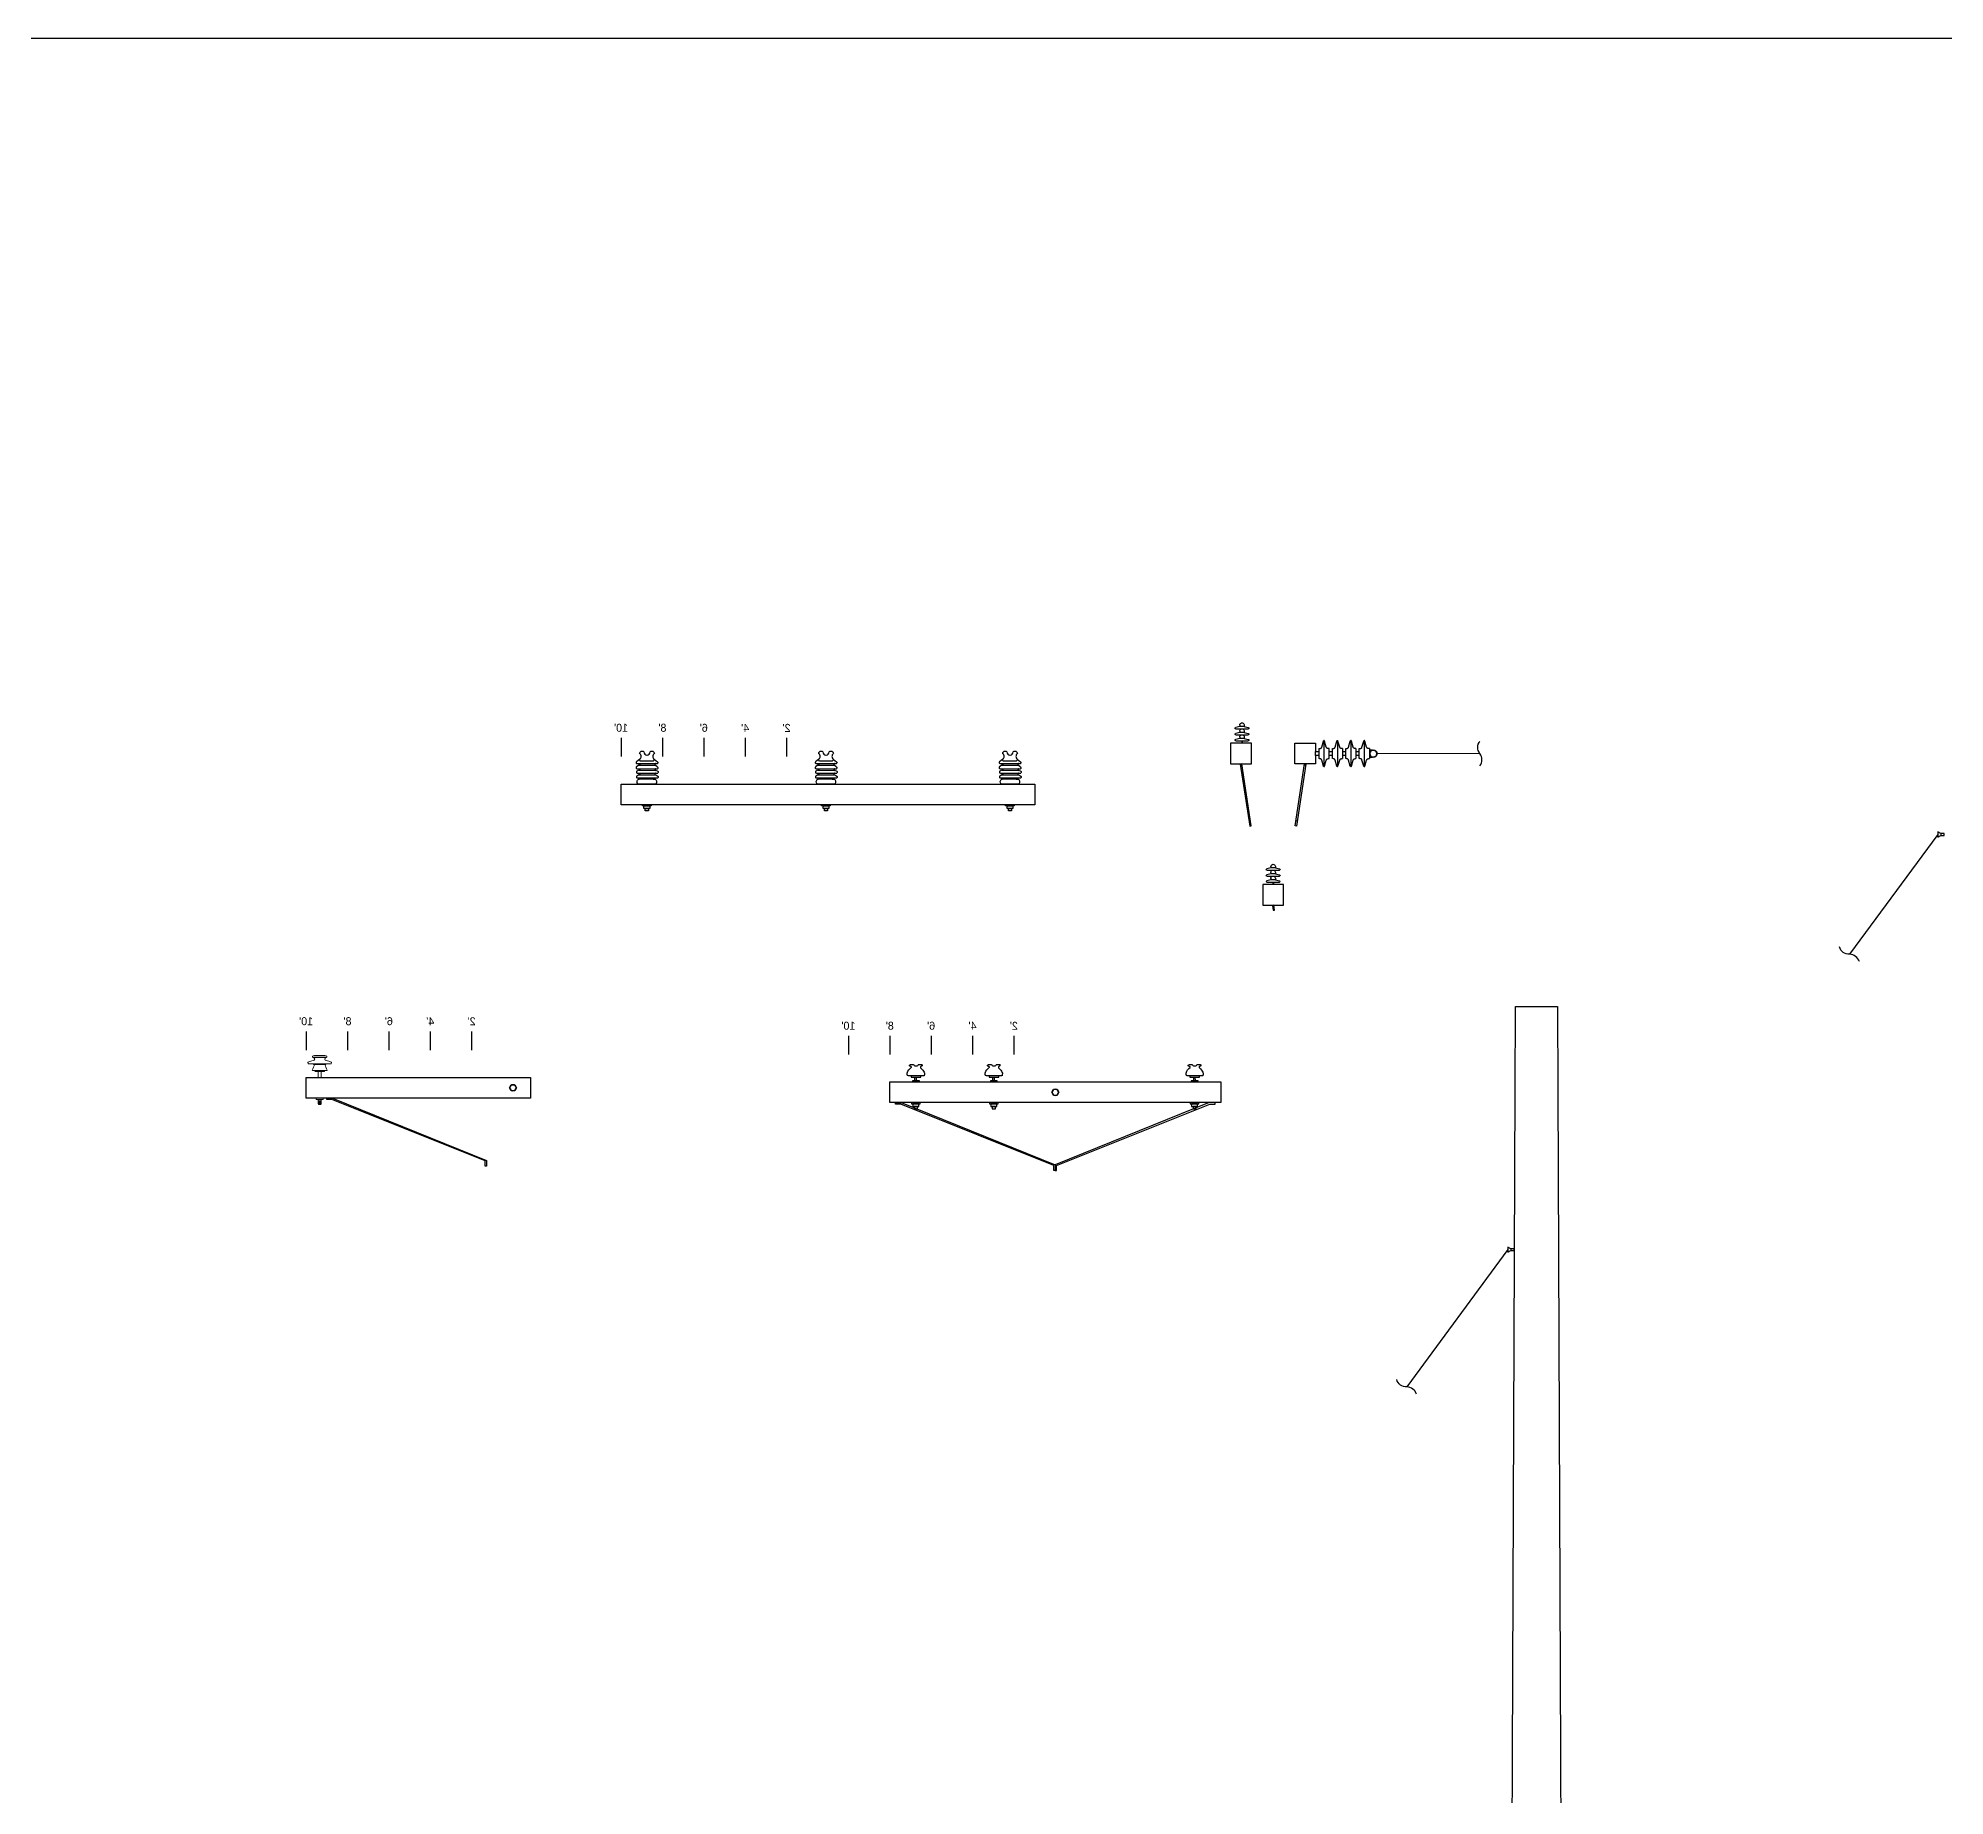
# Model space of a CAD drawing. Header units: inches. Extents: x -12627 to 89034, y -36671 to 6536.
# Drawn here: x 21 to 574, y -3901 to -3391 of the extents above; entities that cross this region are included whole.
import ezdxf

# ---------------------------------------------------------------- set-up
doc = ezdxf.new("R2010")
doc.units = ezdxf.units.IN
doc.header["$MEASUREMENT"] = 0
doc.set_wipeout_variables(frame=1)
doc.layers.add('07 (E) Equipment', color=1, linetype='Continuous')
doc.layers.add('WIPEOUT', color=252, linetype='Continuous')
doc.layers.add('Wood Poles', color=1, linetype='Continuous', lineweight=18)
doc.styles.add('332', font='', dxfattribs={"height": 0.0625})
doc.styles.get('332').set_extended_font_data('Utsaah')

# ---------------------------------------------------------------- blocks, each defined once
blk = doc.blocks.new('*U80')
at = {"color": 251, "ltscale": 2}
blk.add_lwpolyline([(0, -3.36, 0.317094), (0, 0, -0.356625), (0, 3.41)], format="xyb", dxfattribs=at)
blk = doc.blocks.new('*U92')
at = {"xscale": 1.06073433410115, "yscale": 1.06073433410115, "zscale": 1.06073433410115, "rotation": 53.62149214000947}
blk.add_blockref('*U80', (-37.49, -39.83), dxfattribs=at)
blk.add_wipeout([(-7.29, 0.25), (-8.15, 0.75), (-8.15, -0.75), (-7.29, -0.25), (-6.29, -0.25), (-6.29, 0.25)])
for points in [[(-8.15, 0), (-37.49, -39.83)], [(-7.29, 0.25), (-8.15, 0.75), (-8.15, -0.75), (-7.29, -0.25)]]:
    blk.add_lwpolyline(points)
blk.add_lwpolyline([(-7.29, -0.25), (-6.29, -0.25), (-6.29, 0.25), (-7.29, 0.25)], close=True)
blk = doc.blocks.new('*U93')
at = {"xscale": 1.06073433410115, "yscale": 1.06073433410115, "zscale": 1.06073433410115, "rotation": 53.62149214000947}
blk.add_blockref('*U80', (-33.75, -34.75), dxfattribs=at)
blk.add_wipeout([(-7.29, 0.25), (-8.15, 0.75), (-8.15, -0.75), (-7.29, -0.25), (-6.29, -0.25), (-6.29, 0.25)])
for points in [[(-8.15, 0), (-33.75, -34.75)], [(-7.29, 0.25), (-8.15, 0.75), (-8.15, -0.75), (-7.29, -0.25)]]:
    blk.add_lwpolyline(points)
blk.add_lwpolyline([(-7.29, -0.25), (-6.29, -0.25), (-6.29, 0.25), (-7.29, 0.25)], close=True)
blk = doc.blocks.new('*U89')
blk.add_wipeout([(-3, 3), (3, 3), (3, -3), (-3, -3)])
at = {"ltscale": 2}
blk.add_lwpolyline([(-3, 3), (3, 3), (3, -3), (-3, -3)], close=True, dxfattribs=at)
blk.add_wipeout([(-2.92, -20.97), (-0.2, -2.97), (0.2, -3.03), (-2.52, -21.03)], dxfattribs=at)
at = {"color": 2, "ltscale": 2}
for p, q in [((0.14, -3.43), (-0.26, -3.37)), ((-2.3, -19.55), (-2.7, -19.49))]:
    blk.add_line(p, q, dxfattribs=at)
at = {"ltscale": 2}
blk.add_lwpolyline([(-2.92, -20.97), (-0.2, -2.97), (0.2, -3.03), (-2.52, -21.03)], close=True, dxfattribs=at)
blk = doc.blocks.new('*U90')
blk.add_wipeout([(-3, 3), (3, 3), (3, -3), (-3, -3)])
at = {"ltscale": 2}
blk.add_lwpolyline([(-3, 3), (3, 3), (3, -3), (-3, -3)], close=True, dxfattribs=at)
blk.add_wipeout([(-0.41, -4.39), (-0.2, -2.97), (0.2, -3.03), (-0.01, -4.45)], dxfattribs=at)
at = {"color": 2, "ltscale": 2}
for p, q in [((0.14, -3.43), (-0.26, -3.37)), ((0.21, -2.96), (-0.19, -2.9))]:
    blk.add_line(p, q, dxfattribs=at)
at = {"ltscale": 2}
blk.add_lwpolyline([(-0.41, -4.39), (-0.2, -2.97), (0.2, -3.03), (-0.01, -4.45)], close=True, dxfattribs=at)
blk = doc.blocks.new('INSULATOR')
at = {"color": 1}
blk.add_wipeout([(0, 0.58), (0.97, 0.58), (0.97, 1.45), (1.05, 1.45), (1.24, 1.47), (1.39, 1.51), (1.5, 1.55), (1.59, 1.61), (1.67, 1.69), (1.73, 1.78), (1.77, 1.88), (1.84, 2.14), (1.93, 2.45), (1.99, 2.66), (2.04, 2.83), (2.2, 3.39), (2.27, 3.64), (2.32, 3.72), (2.39, 3.76), (2.43, 3.76), (2.51, 3.75), (2.56, 3.71), (2.6, 3.62), (2.66, 3.42), (3.1, 1.88), (3.14, 1.78), (3.23, 1.65), (3.32, 1.58), (3.53, 1.49), (3.74, 1.45), (3.9, 1.45), (3.9, -1.45), (3.74, -1.45), (3.67, -1.46), (3.53, -1.49), (3.36, -1.55), (3.27, -1.61), (3.17, -1.73), (3.14, -1.78), (3.1, -1.88), (2.59, -3.64), (2.56, -3.71), (2.51, -3.75), (2.49, -3.76), (2.42, -3.76), (2.36, -3.75), (2.31, -3.71), (2.27, -3.64), (2.24, -3.53), (1.77, -1.88), (1.67, -1.69), (1.59, -1.61), (1.55, -1.58), (1.45, -1.53), (1.33, -1.49), (1.2, -1.46), (1.05, -1.45), (0.97, -1.45), (0.97, -0.58), (0, -0.58)], dxfattribs=at).dxf.layer = 'WIPEOUT'
for p, q in [((0, -0.58), (0, 0.58)), ((0, 0.58), (0.97, 0.58)), ((0.97, 1.45), (1.13, 1.45)), ((0.97, -0.58), (0, -0.58)), ((1.13, -1.45), (0.97, -1.45))]:
    blk.add_line(p, q, dxfattribs=at)
blk.add_lwpolyline([(0.97, 1.45), (0.97, -1.45)], dxfattribs=at)
blk.add_wipeout([(3.9, 0.58), (4.87, 0.58), (4.87, 1.45), (4.95, 1.45), (5.14, 1.47), (5.29, 1.51), (5.4, 1.55), (5.49, 1.61), (5.57, 1.69), (5.63, 1.78), (5.67, 1.88), (5.74, 2.14), (5.83, 2.45), (5.89, 2.66), (5.94, 2.83), (6.1, 3.39), (6.17, 3.64), (6.22, 3.72), (6.29, 3.76), (6.33, 3.76), (6.41, 3.75), (6.45, 3.71), (6.5, 3.62), (6.56, 3.42), (7, 1.88), (7.04, 1.78), (7.13, 1.65), (7.21, 1.58), (7.43, 1.49), (7.64, 1.45), (7.8, 1.45), (7.8, -1.45), (7.64, -1.45), (7.57, -1.46), (7.43, -1.49), (7.26, -1.55), (7.17, -1.61), (7.07, -1.73), (7.04, -1.78), (7, -1.88), (6.49, -3.64), (6.45, -3.71), (6.41, -3.75), (6.39, -3.76), (6.32, -3.76), (6.26, -3.75), (6.21, -3.71), (6.17, -3.64), (6.14, -3.53), (5.67, -1.88), (5.57, -1.69), (5.49, -1.61), (5.45, -1.58), (5.35, -1.53), (5.23, -1.49), (5.1, -1.46), (4.95, -1.45), (4.87, -1.45), (4.87, -0.58), (3.9, -0.58)], dxfattribs=at).dxf.layer = 'WIPEOUT'
for p, q in [((1.13, 1.45), (1.27, 1.47)), ((1.27, 1.47), (1.39, 1.51)), ((1.39, 1.51), (1.5, 1.55)), ((1.5, 1.55), (1.59, 1.61)), ((1.59, 1.61), (1.67, 1.69)), ((1.67, 1.69), (1.73, 1.78)), ((1.73, 1.78), (1.77, 1.88)), ((1.77, 1.88), (2.27, 3.62)), ((2.27, 3.62), (2.28, 3.66)), ((2.28, 3.66), (2.29, 3.69)), ((2.29, 3.69), (2.31, 3.71)), ((2.31, 3.71), (2.33, 3.73)), ((2.33, 3.73), (2.35, 3.75)), ((2.35, 3.75), (2.38, 3.76)), ((2.38, 3.76), (2.4, 3.76)), ((2.4, 3.76), (2.43, 3.76)), ((2.43, 3.76), (2.43, -3.76)), ((2.46, 3.76), (2.43, 3.76)), ((2.43, 3.76), (2.43, -3.76)), ((2.49, 3.76), (2.46, 3.76)), ((2.51, 3.75), (2.49, 3.76)), ((2.54, 3.73), (2.51, 3.75)), ((2.56, 3.71), (2.54, 3.73)), ((2.57, 3.69), (2.56, 3.71)), ((2.59, 3.66), (2.57, 3.69)), ((2.6, 3.62), (2.59, 3.66)), ((3.1, 1.88), (2.6, 3.62)), ((3.14, 1.78), (3.1, 1.88)), ((3.2, 1.69), (3.14, 1.78)), ((3.27, 1.61), (3.2, 1.69)), ((3.36, 1.55), (3.27, 1.61)), ((3.47, 1.51), (3.36, 1.55)), ((3.6, 1.47), (3.47, 1.51)), ((3.74, 1.45), (3.6, 1.47)), ((3.9, 1.45), (3.74, 1.45)), ((3.9, -1.45), (3.9, 1.45)), ((3.9, -0.58), (3.9, 0.58)), ((3.9, 0.58), (4.87, 0.58)), ((4.87, -1.45), (4.87, 1.45)), ((4.87, 1.45), (5.03, 1.45)), ((4.87, -0.58), (4.87, 0.58)), ((1.27, -1.47), (1.13, -1.45)), ((1.39, -1.5), (1.27, -1.47)), ((1.5, -1.55), (1.39, -1.5)), ((1.59, -1.61), (1.5, -1.55)), ((1.67, -1.69), (1.59, -1.61)), ((1.73, -1.78), (1.67, -1.69)), ((1.77, -1.88), (1.73, -1.78)), ((2.27, -3.62), (1.77, -1.88)), ((2.28, -3.66), (2.27, -3.62)), ((2.29, -3.69), (2.28, -3.66)), ((2.31, -3.71), (2.29, -3.69)), ((2.33, -3.73), (2.31, -3.71)), ((2.35, -3.75), (2.33, -3.73)), ((2.38, -3.76), (2.35, -3.75)), ((2.4, -3.76), (2.38, -3.76)), ((2.43, -3.76), (2.4, -3.76)), ((2.43, -3.76), (2.46, -3.76)), ((2.46, -3.76), (2.49, -3.76)), ((2.49, -3.76), (2.51, -3.75)), ((2.51, -3.75), (2.54, -3.73)), ((2.54, -3.73), (2.56, -3.71)), ((2.56, -3.71), (2.57, -3.69)), ((2.57, -3.69), (2.59, -3.66)), ((2.59, -3.66), (2.6, -3.62)), ((2.6, -3.62), (3.1, -1.88)), ((3.1, -1.88), (3.14, -1.78)), ((3.14, -1.78), (3.2, -1.69)), ((3.2, -1.69), (3.27, -1.61)), ((3.27, -1.61), (3.36, -1.55)), ((3.36, -1.55), (3.47, -1.5)), ((3.47, -1.5), (3.6, -1.47)), ((3.6, -1.47), (3.74, -1.45)), ((3.74, -1.45), (3.9, -1.45)), ((4.87, -0.58), (3.9, -0.58)), ((5.03, -1.45), (4.87, -1.45))]:
    blk.add_line(p, q, dxfattribs=at)
blk.add_wipeout([(7.8, 0.58), (8.76, 0.58), (8.76, 1.45), (8.84, 1.45), (9.04, 1.47), (9.19, 1.51), (9.3, 1.55), (9.39, 1.61), (9.47, 1.69), (9.52, 1.78), (9.56, 1.88), (9.64, 2.15), (9.73, 2.45), (9.79, 2.66), (9.84, 2.83), (10, 3.39), (10.07, 3.64), (10.12, 3.72), (10.19, 3.76), (10.23, 3.76), (10.31, 3.75), (10.35, 3.71), (10.4, 3.62), (10.45, 3.42), (10.9, 1.88), (10.94, 1.78), (11.03, 1.65), (11.11, 1.58), (11.33, 1.49), (11.54, 1.46), (11.7, 1.46), (11.7, -1.45), (11.54, -1.45), (11.47, -1.46), (11.33, -1.49), (11.16, -1.55), (11.07, -1.61), (10.97, -1.73), (10.94, -1.77), (10.9, -1.88), (10.39, -3.63), (10.35, -3.71), (10.31, -3.74), (10.29, -3.75), (10.22, -3.76), (10.16, -3.75), (10.11, -3.71), (10.07, -3.63), (10.04, -3.52), (9.56, -1.88), (9.47, -1.68), (9.39, -1.61), (9.35, -1.58), (9.25, -1.53), (9.13, -1.49), (9, -1.46), (8.84, -1.45), (8.76, -1.45), (8.76, -0.58), (7.8, -0.58)], dxfattribs=at).dxf.layer = 'WIPEOUT'
for p, q in [((5.03, 1.45), (5.17, 1.47)), ((5.17, 1.47), (5.29, 1.51)), ((5.29, 1.51), (5.4, 1.55)), ((5.4, 1.55), (5.49, 1.61)), ((5.49, 1.61), (5.57, 1.69)), ((5.57, 1.69), (5.63, 1.78)), ((5.63, 1.78), (5.67, 1.88)), ((5.67, 1.88), (6.16, 3.62)), ((6.16, 3.62), (6.18, 3.66)), ((6.18, 3.66), (6.19, 3.69)), ((6.19, 3.69), (6.21, 3.71)), ((6.21, 3.71), (6.23, 3.73)), ((6.23, 3.73), (6.25, 3.75)), ((6.25, 3.75), (6.28, 3.76)), ((6.28, 3.76), (6.3, 3.76)), ((6.3, 3.76), (6.33, 3.76)), ((6.33, 3.76), (6.33, -3.76)), ((6.33, 3.76), (6.33, -3.76)), ((6.36, 3.76), (6.33, 3.76)), ((6.39, 3.76), (6.36, 3.76)), ((6.41, 3.75), (6.39, 3.76)), ((6.43, 3.73), (6.41, 3.75)), ((6.45, 3.71), (6.43, 3.73)), ((6.47, 3.69), (6.45, 3.71)), ((6.49, 3.66), (6.47, 3.69)), ((6.5, 3.62), (6.49, 3.66)), ((7, 1.88), (6.5, 3.62)), ((7.04, 1.78), (7, 1.88)), ((7.1, 1.69), (7.04, 1.78)), ((7.17, 1.61), (7.1, 1.69)), ((7.26, 1.55), (7.17, 1.61)), ((7.37, 1.51), (7.26, 1.55)), ((7.5, 1.47), (7.37, 1.51)), ((7.64, 1.45), (7.5, 1.47)), ((7.8, 1.45), (7.64, 1.45)), ((7.8, 0.58), (8.76, 0.58)), ((8.76, -1.45), (8.76, 1.45)), ((8.76, 1.45), (8.92, 1.45)), ((8.76, -0.58), (8.76, 0.58)), ((5.17, -1.47), (5.03, -1.45)), ((5.29, -1.5), (5.17, -1.47)), ((5.4, -1.55), (5.29, -1.5)), ((5.49, -1.61), (5.4, -1.55)), ((5.57, -1.69), (5.49, -1.61)), ((5.63, -1.78), (5.57, -1.69)), ((5.67, -1.88), (5.63, -1.78)), ((6.16, -3.62), (5.67, -1.88)), ((6.18, -3.66), (6.16, -3.62)), ((6.19, -3.69), (6.18, -3.66)), ((6.21, -3.71), (6.19, -3.69)), ((6.23, -3.73), (6.21, -3.71)), ((6.25, -3.75), (6.23, -3.73)), ((6.28, -3.76), (6.25, -3.75)), ((6.3, -3.76), (6.28, -3.76)), ((6.33, -3.76), (6.3, -3.76)), ((6.33, -3.76), (6.36, -3.76)), ((6.36, -3.76), (6.39, -3.76)), ((6.39, -3.76), (6.41, -3.75)), ((6.41, -3.75), (6.43, -3.73)), ((6.43, -3.73), (6.45, -3.71)), ((6.45, -3.71), (6.47, -3.69)), ((6.47, -3.69), (6.49, -3.66)), ((6.49, -3.66), (6.5, -3.62)), ((6.5, -3.62), (7, -1.88)), ((7, -1.88), (7.04, -1.78)), ((7.04, -1.78), (7.1, -1.69)), ((7.1, -1.69), (7.17, -1.61)), ((7.17, -1.61), (7.26, -1.55)), ((7.26, -1.55), (7.37, -1.5)), ((7.37, -1.5), (7.5, -1.47)), ((7.5, -1.47), (7.64, -1.45)), ((7.64, -1.45), (7.8, -1.45)), ((8.76, -0.58), (7.8, -0.58)), ((8.92, -1.45), (8.76, -1.45))]:
    blk.add_line(p, q, dxfattribs=at)
blk.add_lwpolyline([(7.8, 1.45), (7.8, -1.45)], dxfattribs=at)
blk.add_wipeout([(11.7, 0.58), (12.66, 0.58), (12.66, 1.45), (12.74, 1.45), (12.93, 1.47), (13.09, 1.51), (13.2, 1.55), (13.29, 1.61), (13.37, 1.69), (13.42, 1.78), (13.46, 1.88), (13.54, 2.14), (13.63, 2.45), (13.69, 2.66), (13.74, 2.83), (13.9, 3.39), (13.97, 3.64), (14.02, 3.72), (14.09, 3.76), (14.13, 3.76), (14.21, 3.75), (14.25, 3.71), (14.3, 3.62), (14.35, 3.42), (14.8, 1.88), (14.84, 1.78), (14.93, 1.65), (15.01, 1.58), (15.23, 1.49), (15.44, 1.45), (15.6, 1.45), (15.6, -1.45), (15.44, -1.45), (15.36, -1.46), (15.23, -1.49), (15.06, -1.55), (14.97, -1.61), (14.86, -1.73), (14.84, -1.78), (14.8, -1.88), (14.29, -3.64), (14.25, -3.71), (14.21, -3.75), (14.19, -3.76), (14.12, -3.76), (14.06, -3.75), (14.01, -3.71), (13.97, -3.64), (13.94, -3.53), (13.46, -1.88), (13.37, -1.69), (13.29, -1.61), (13.25, -1.58), (13.15, -1.53), (13.03, -1.49), (12.9, -1.46), (12.74, -1.45), (12.66, -1.45), (12.66, -0.58), (11.7, -0.58)], dxfattribs=at).dxf.layer = 'WIPEOUT'
for p, q in [((8.92, 1.45), (9.07, 1.47)), ((9.07, 1.47), (9.19, 1.51)), ((9.19, 1.51), (9.3, 1.55)), ((9.3, 1.55), (9.39, 1.61)), ((9.39, 1.61), (9.47, 1.69)), ((9.47, 1.69), (9.52, 1.78)), ((9.52, 1.78), (9.56, 1.88)), ((9.56, 1.88), (10.06, 3.62)), ((10.06, 3.62), (10.08, 3.66)), ((10.08, 3.66), (10.09, 3.69)), ((10.09, 3.69), (10.11, 3.71)), ((10.11, 3.71), (10.13, 3.73)), ((10.13, 3.73), (10.15, 3.75)), ((10.15, 3.75), (10.17, 3.76)), ((10.17, 3.76), (10.2, 3.76)), ((10.2, 3.76), (10.23, 3.76)), ((10.23, 3.76), (10.23, -3.76)), ((10.23, 3.76), (10.23, -3.76)), ((10.26, 3.76), (10.23, 3.76)), ((10.29, 3.76), (10.26, 3.76)), ((10.31, 3.75), (10.29, 3.76)), ((10.33, 3.73), (10.31, 3.75)), ((10.35, 3.71), (10.33, 3.73)), ((10.37, 3.69), (10.35, 3.71)), ((10.39, 3.66), (10.37, 3.69)), ((10.4, 3.62), (10.39, 3.66)), ((10.9, 1.88), (10.4, 3.62)), ((10.94, 1.78), (10.9, 1.88)), ((10.99, 1.69), (10.94, 1.78)), ((11.07, 1.61), (10.99, 1.69)), ((11.16, 1.55), (11.07, 1.61)), ((11.27, 1.51), (11.16, 1.55)), ((11.39, 1.47), (11.27, 1.51)), ((11.54, 1.45), (11.39, 1.47)), ((11.7, 1.45), (11.54, 1.45)), ((11.7, 0.58), (12.66, 0.58)), ((12.66, -1.45), (12.66, 1.45)), ((12.66, 1.45), (12.82, 1.45)), ((12.66, -0.58), (12.66, 0.58)), ((12.82, 1.45), (12.97, 1.47)), ((12.97, 1.47), (13.09, 1.51)), ((13.09, 1.51), (13.2, 1.55)), ((13.2, 1.55), (13.29, 1.61)), ((13.29, 1.61), (13.37, 1.69)), ((13.37, 1.69), (13.42, 1.78)), ((13.42, 1.78), (13.46, 1.88)), ((13.46, 1.88), (13.96, 3.62)), ((13.96, 3.62), (13.98, 3.66)), ((13.98, 3.66), (13.99, 3.69)), ((13.99, 3.69), (14.01, 3.71)), ((14.01, 3.71), (14.03, 3.73)), ((14.03, 3.73), (14.05, 3.75)), ((14.05, 3.75), (14.07, 3.76)), ((14.07, 3.76), (14.1, 3.76)), ((14.1, 3.76), (14.13, 3.76)), ((14.13, 3.76), (14.13, -3.76)), ((14.13, 3.76), (14.13, -3.76)), ((14.16, 3.76), (14.13, 3.76)), ((14.19, 3.76), (14.16, 3.76)), ((14.21, 3.75), (14.19, 3.76)), ((14.23, 3.73), (14.21, 3.75)), ((14.25, 3.71), (14.23, 3.73)), ((14.27, 3.69), (14.25, 3.71)), ((14.28, 3.66), (14.27, 3.69)), ((14.3, 3.62), (14.28, 3.66)), ((14.8, 1.88), (14.3, 3.62)), ((14.84, 1.78), (14.8, 1.88)), ((14.89, 1.69), (14.84, 1.78)), ((14.97, 1.61), (14.89, 1.69)), ((15.06, 1.55), (14.97, 1.61)), ((15.17, 1.51), (15.06, 1.55)), ((15.29, 1.47), (15.17, 1.51)), ((15.44, 1.45), (15.29, 1.47)), ((15.6, 1.45), (15.44, 1.45)), ((16.53, 1), (15.6, 1.07)), ((9.07, -1.47), (8.92, -1.45)), ((9.19, -1.5), (9.07, -1.47)), ((9.3, -1.55), (9.19, -1.5)), ((9.39, -1.61), (9.3, -1.55)), ((9.47, -1.69), (9.39, -1.61)), ((9.52, -1.78), (9.47, -1.69)), ((9.56, -1.88), (9.52, -1.78)), ((10.06, -3.62), (9.56, -1.88)), ((10.08, -3.66), (10.06, -3.62)), ((10.09, -3.69), (10.08, -3.66)), ((10.11, -3.71), (10.09, -3.69)), ((10.13, -3.73), (10.11, -3.71)), ((10.15, -3.75), (10.13, -3.73)), ((10.17, -3.76), (10.15, -3.75)), ((10.2, -3.76), (10.17, -3.76)), ((10.23, -3.76), (10.2, -3.76)), ((10.23, -3.76), (10.26, -3.76)), ((10.26, -3.76), (10.29, -3.76)), ((10.29, -3.76), (10.31, -3.75)), ((10.31, -3.75), (10.33, -3.73)), ((10.33, -3.73), (10.35, -3.71)), ((10.35, -3.71), (10.37, -3.69)), ((10.37, -3.69), (10.39, -3.66)), ((10.39, -3.66), (10.4, -3.62)), ((10.4, -3.62), (10.9, -1.88)), ((10.9, -1.88), (10.94, -1.78)), ((10.94, -1.78), (10.99, -1.69)), ((10.99, -1.69), (11.07, -1.61)), ((11.07, -1.61), (11.16, -1.55)), ((11.16, -1.55), (11.27, -1.5)), ((11.27, -1.5), (11.39, -1.47)), ((11.39, -1.47), (11.54, -1.45)), ((11.54, -1.45), (11.7, -1.45)), ((12.66, -0.58), (11.7, -0.58)), ((12.82, -1.45), (12.66, -1.45)), ((12.97, -1.47), (12.82, -1.45)), ((13.09, -1.5), (12.97, -1.47)), ((13.2, -1.55), (13.09, -1.5)), ((13.29, -1.61), (13.2, -1.55)), ((13.37, -1.69), (13.29, -1.61)), ((13.42, -1.78), (13.37, -1.69)), ((13.46, -1.88), (13.42, -1.78)), ((13.96, -3.62), (13.46, -1.88)), ((13.98, -3.66), (13.96, -3.62)), ((13.99, -3.69), (13.98, -3.66)), ((14.01, -3.71), (13.99, -3.69)), ((14.03, -3.73), (14.01, -3.71)), ((14.05, -3.75), (14.03, -3.73)), ((14.07, -3.76), (14.05, -3.75)), ((14.1, -3.76), (14.07, -3.76)), ((14.13, -3.76), (14.1, -3.76)), ((14.13, -3.76), (14.16, -3.76)), ((14.16, -3.76), (14.19, -3.76)), ((14.19, -3.76), (14.21, -3.75)), ((14.21, -3.75), (14.23, -3.73)), ((14.23, -3.73), (14.25, -3.71)), ((14.25, -3.71), (14.27, -3.69)), ((14.27, -3.69), (14.28, -3.66)), ((14.28, -3.66), (14.3, -3.62)), ((14.3, -3.62), (14.8, -1.88)), ((14.8, -1.88), (14.84, -1.78)), ((14.84, -1.78), (14.89, -1.69)), ((14.89, -1.69), (14.97, -1.61)), ((14.97, -1.61), (15.06, -1.55)), ((15.06, -1.55), (15.17, -1.5)), ((15.17, -1.5), (15.29, -1.47)), ((15.29, -1.47), (15.44, -1.45)), ((15.44, -1.45), (15.6, -1.45)), ((15.6, -1.07), (16.53, -1))]:
    blk.add_line(p, q, dxfattribs=at)
for points in [[(11.7, 1.45), (11.7, -1.45)], [(15.6, 1.45), (15.6, -1.45)]]:
    blk.add_lwpolyline(points, dxfattribs=at)
at = {"color": 1, "extrusion": (0, 0, -1)}
for major_axis, start_param, end_param in [((-1.02, 0), 1.570796326767456, 7.853981633947042), ((1.02, 0), 4.500443, 8.065927)]:
    blk.add_ellipse((16.75, 0), major_axis=major_axis, ratio=0.997267, start_param=start_param, end_param=end_param, dxfattribs=at)
blk = doc.blocks.new('A$Cce4dd85b')
for p, q in [((-0.65, 4.84), (-1.82, 4.55)), ((1.82, 4.16), (-1.82, 4.16)), ((-0.65, 3.12), (-1.82, 2.83)), ((1.82, 2.44), (-1.82, 2.44)), ((-0.65, 1.4), (-1.82, 1.11)), ((1.82, 0.72), (-1.82, 0.72)), ((-0.65, 5.27), (-0.65, 4.84)), ((-0.65, 4.84), (0.65, 4.84)), ((-0.65, 3.55), (-0.65, 3.12)), ((-0.65, 3.12), (0.65, 3.12)), ((-0.65, 1.83), (-0.65, 1.4)), ((-0.65, 1.4), (0.65, 1.4)), ((-0.08, 0.72), (-0.08, 0.08)), ((0.08, 0.72), (0.08, 0.08)), ((0.65, 5.27), (0.65, 4.84)), ((0.65, 4.84), (1.82, 4.55)), ((0.65, 3.55), (0.65, 3.12)), ((0.65, 3.12), (1.82, 2.83)), ((0.65, 1.83), (0.65, 1.4)), ((0.65, 1.4), (1.82, 1.11))]:
    blk.add_line(p, q)
for centre, radius, start, end in [((0, 5.26), 0.646, 106.396, 181.0522), ((0, 5.26), 0.646, 359.1447, 106.396), ((-1.82, 4.35), 0.191, 90, 270), ((-1.82, 2.63), 0.191, 90, 270), ((-1.82, 0.91), 0.191, 90, 270), ((0, 3.54), 0.646, 106.396, 181.0522), ((0, 1.82), 0.646, 106.396, 181.0522), ((0, 0.08), 0.0754, 180, 0), ((0, 3.54), 0.646, 359.1447, 73.604), ((0, 1.82), 0.646, 359.1447, 73.604), ((1.82, 4.35), 0.191, 270, 90), ((1.82, 2.63), 0.191, 270, 90), ((1.82, 0.91), 0.191, 270, 90)]:
    blk.add_arc(centre, radius, start, end)
blk = doc.blocks.new('*U94')
blk.add_blockref('A$Cce4dd85b', (7.93, 2.8))
blk = doc.blocks.new('*U88')
at = {"color": 251, "ltscale": 2}
blk.add_lwpolyline([(-2.7, -1.99, 0.317094), (0, 0, -0.356625), (2.75, 2.02)], format="xyb", dxfattribs=at)
blk = doc.blocks.new('*U96')
blk.add_wipeout([(-1103.96, -1852.4), (-1087.19, -1852.4), (-1089.47, -1333.4), (-1101.68, -1333.4)])
at = {"ltscale": 2}
blk.add_lwpolyline([(-1087.62, -1792.4), (-1089.47, -1333.4), (-1101.68, -1333.4), (-1103.53, -1792.4)], close=True, dxfattribs=at)
blk = doc.blocks.new('*U98')
at = {"layer": 'Defpoints', "color": 8, "ltscale": 2}
for p, q in [((12, 16.37), (12, 10.96)), ((24, 16.37), (24, 10.96)), ((36, 16.37), (36, 10.96)), ((48, 16.37), (48, 10.96)), ((60, 16.37), (60, 10.96))]:
    blk.add_line(p, q, dxfattribs=at)
at = {"layer": 'Defpoints', "color": 8, "ltscale": 2, "char_height": 2.321, "attachment_point": 8, "style": '332'}
for s, insert in [("2'", (12, 18.12)), ("4'", (24, 18.12)), ("6'", (36, 18.12)), ("8'", (48, 18.12)), ("10'", (60, 18.12))]:
    blk.add_mtext_dynamic_manual_height_columns(s, width=4.6487, gutter_width=0.312, heights=[0], dxfattribs=dict(at, insert=insert))
at = {"ltscale": 2}
blk.add_wipeout([(-44.83, -3.4), (-46.33, -3.4), (-46.33, -3), (-44.66, -3), (0, -21.04), (0, -22.71), (-0.4, -22.71), (-0.4, -21.21)], dxfattribs=at)
blk.add_lwpolyline([(-44.66, -3), (0, -21.04), (0, -22.71), (-0.4, -22.71), (-0.4, -21.21), (-44.83, -3.4), (-46.33, -3.4), (-46.33, -3)], close=True, dxfattribs=at)
blk.add_wipeout([(-48, 3), (-48, -3), (48, -3), (48, 3)], dxfattribs=at)
for points in [[(-48, 3), (-48, -3), (48, -3), (48, 3)], [(-0.52, 0.89), (-1.03, 0), (-0.52, -0.89), (0.52, -0.89), (1.03, 0), (0.52, 0.89)]]:
    blk.add_lwpolyline(points, close=True, dxfattribs=at)
blk.add_circle((0, 0), 0.892, dxfattribs=at)
blk.add_wipeout([(44.83, -3.4), (46.33, -3.4), (46.33, -3), (44.66, -3), (0, -21.04), (0, -22.71), (0.4, -22.71), (0.4, -21.21)], dxfattribs=at)
blk.add_lwpolyline([(44.66, -3), (0, -21.04), (0, -22.71), (0.4, -22.71), (0.4, -21.21), (44.83, -3.4), (46.33, -3.4), (46.33, -3)], close=True, dxfattribs=at)
blk = doc.blocks.new('*U103')
for p, q in [((7.71, 3.13), (7.75, 4.33)), ((8.19, 3.13), (8.19, 4.3))]:
    blk.add_line(p, q)
at = {"elevation": 0}
blk.add_lwpolyline([(5.57, 4.6), (10.06, 4.55), (10.33, 4.71), (10.43, 4.97), (10.42, 5.34), (10.22, 5.95), (9.96, 6.36), (9.6, 6.74), (9.27, 6.99), (9.18, 7.06), (9.18, 7.13), (9.23, 7.17), (9.35, 7.28), (9.43, 7.33), (9.71, 7.35), (9.77, 7.49), (9.76, 7.7), (9.46, 7.88), (9.13, 7.88), (8.68, 7.87), (8.54, 7.73), (8.42, 7.59), (8.24, 7.52), (7.99, 7.51), (7.78, 7.51), (7.57, 7.52), (7.39, 7.62), (7.25, 7.74), (7.16, 7.83), (7.03, 7.9), (6.84, 7.9), (6.66, 7.9), (6.33, 7.86), (6.13, 7.79), (6.11, 7.65), (6.15, 7.49), (6.27, 7.43), (6.39, 7.4), (6.52, 7.33), (6.61, 7.2), (6.62, 6.98), (6.55, 6.88), (6.47, 6.79), (6.27, 6.59), (5.9, 6.2), (5.74, 5.96), (5.57, 5.63), (5.45, 5.4), (5.41, 5.2), (5.47, 4.92), (5.52, 4.7), (5.56, 4.6)], dxfattribs=at)
blk.add_lwpolyline([(6.48, 4.54), (9.32, 4.54), (9.32, 4.23), (6.48, 4.23)], close=True, dxfattribs=at)
for points in [[(6.92, 3.13), (8.93, 3.13), (8.93, 2.8), (6.92, 2.8)], [(6.67, -3.2), (9.19, -3.2), (9.19, -3.56), (6.67, -3.56)], [(7.1, -3.57), (8.81, -3.57), (8.81, -4.35), (7.1, -4.35)], [(7.48, -4.35), (8.4, -4.35), (8.4, -4.99), (7.48, -4.99)]]:
    blk.add_lwpolyline(points, close=True)
blk = doc.blocks.new('*U99')
at = {"layer": 'Defpoints', "color": 8, "ltscale": 2}
for p, q in [((12, 16.37), (12, 10.96)), ((24, 16.37), (24, 10.96)), ((36, 16.37), (36, 10.96)), ((48, 16.37), (48, 10.96)), ((60, 16.37), (60, 10.96))]:
    blk.add_line(p, q, dxfattribs=at)
at = {"layer": 'Defpoints', "color": 8, "ltscale": 2, "char_height": 2.321, "attachment_point": 8, "style": '332'}
for s, insert in [("2'", (12, 18.12)), ("4'", (24, 18.12)), ("6'", (36, 18.12)), ("8'", (48, 18.12)), ("10'", (60, 18.12))]:
    blk.add_mtext_dynamic_manual_height_columns(s, width=4.6487, gutter_width=0.312, heights=[0], dxfattribs=dict(at, insert=insert))
at = {"ltscale": 2}
blk.add_wipeout([(-60, 3), (-60, -3), (60, -3), (60, 3)], dxfattribs=at)
blk.add_lwpolyline([(-60, 3), (-60, -3), (60, -3), (60, 3)], close=True, dxfattribs=at)
blk = doc.blocks.new('A$C95f46d38')
for p, q in [((2.26, 3.99), (-2.63, 3.95)), ((2.35, 2.64), (-2.63, 2.64)), ((-2.55, 0), (2.55, 0)), ((2.21, 5.49), (-2.46, 5.49)), ((-1.83, 1.45), (-2.25, 1.45)), ((-1.83, 1.45), (1.83, 1.45)), ((1.83, 1.45), (2.25, 1.45))]:
    blk.add_line(p, q)
at = {"elevation": 0}
for points in [[(-2.12, 7.18), (-3.09, 6.46, 0.504032), (-3.09, 5.95, -0.042131)], [(-2.31, 5.62), (-3.09, 4.94, 0.504032), (-3.09, 4.43, -0.042131)], [(2.02, 7.18), (2.99, 6.46, -0.180948), (3.11, 6.28, -0.47951), (2.85, 5.95), (-3.09, 5.95)], [(2.02, 5.62), (2.99, 4.94, -0.180948), (3.11, 4.75, -0.47951), (2.85, 4.43), (-3.09, 4.43)], [(-2.51, 5.95, -0.569031), (-2.31, 5.62, -0.569031)], [(2.02, 7.18, -0.439286), (2.01, 8.8, 0.378371), (2.05, 9.15, 0.307409), (1.09, 9.51, 0.300376), (0.89, 9.3, -0.306104), (0.01, 8.37, -0.108385), (-0.11, 8.37, -0.306104), (-0.99, 9.3, 0.300376), (-1.19, 9.51, 0.307409), (-2.15, 9.15, 0.378371), (-2.11, 8.8, -0.446674), (-2.12, 7.18, -0.637915)], [(2.15, 7.09, -0.528896), (1.91, 6.76), (0, 6.76), (-1.9, 6.76, -0.465913), (-2.14, 7.17)], [(2.21, 5.95, 0.569031), (2.02, 5.62, 0.569031)], [(-2.31, 4.1), (-3.18, 3.7, 0.504032), (-3.18, 3.19, -0.042131)], [(-2.31, 2.85), (-3.18, 2.28, 0.504032), (-3.18, 1.77, -0.042131)], [(2.02, 4.1), (2.91, 3.7, -0.180948), (3.03, 3.51, -0.47951), (2.77, 3.19), (-3.18, 3.19)], [(2.02, 2.85), (2.91, 2.28, -0.180948), (3.03, 2.1, -0.47951), (2.77, 1.77), (-3.18, 1.77)], [(-2.51, 4.43, -0.569031), (-2.31, 4.1, -0.569031)], [(-2.51, 3.19, -0.569031), (-2.31, 2.85, -0.569031)], [(-2.33, 1.77, -0.569031), (-2.13, 1.44, -0.569031)], [(2.05, 1.77, 0.569031), (1.85, 1.44, 0.569031)], [(2.21, 4.43, 0.569031), (2.02, 4.1, 0.569031)], [(2.21, 3.19, 0.569031), (2.02, 2.85, 0.569031)]]:
    blk.add_lwpolyline(points, format="xyb", dxfattribs=at)
for points in [[(1.26, -6), (-1.26, -6), (-1.26, -6.36), (1.26, -6.36)], [(0.83, -6.36), (-0.88, -6.36), (-0.88, -7.13), (0.83, -7.13)], [(0.45, -7.13), (-0.47, -7.13), (-0.47, -7.77), (0.45, -7.77)]]:
    blk.add_lwpolyline(points, close=True)
for centre, radius, start, end in [((-1.9, 0.64), 0.909, 122.8207, 224.7356), ((-2.25, 1.18), 0.264, 90, 122.8207), ((2.25, 1.18), 0.264, 57.1793, 90), ((1.9, 0.64), 0.909, 315.2644, 57.1793)]:
    blk.add_arc(centre, radius, start, end)
blk = doc.blocks.new('*U102')
blk.add_blockref('A$C95f46d38', (7.9, 2.8))
blk = doc.blocks.new('*U100')
at = {"layer": 'Defpoints', "color": 8, "ltscale": 2}
for p, q in [((12, 16.37), (12, 10.96)), ((24, 16.37), (24, 10.96)), ((36, 16.37), (36, 10.96)), ((48, 16.37), (48, 10.96)), ((60, 16.37), (60, 10.96))]:
    blk.add_line(p, q, dxfattribs=at)
at = {"layer": 'Defpoints', "color": 8, "ltscale": 2, "char_height": 2.321, "attachment_point": 8, "style": '332'}
for s, insert in [("2'", (12, 18.12)), ("4'", (24, 18.12)), ("6'", (36, 18.12)), ("8'", (48, 18.12)), ("10'", (60, 18.12))]:
    blk.add_mtext_dynamic_manual_height_columns(s, width=4.6487, gutter_width=0.312, heights=[0], dxfattribs=dict(at, insert=insert))
at = {"ltscale": 2}
blk.add_wipeout([(-5.03, 3), (-5.03, -3), (60, -3), (60, 3)], dxfattribs=at)
for points in [[(-5.03, 3), (-5.03, -3), (60, -3), (60, 3)], [(-0.52, 0.89), (-1.03, 0), (-0.52, -0.89), (0.52, -0.89), (1.03, 0), (0.52, 0.89)]]:
    blk.add_lwpolyline(points, close=True, dxfattribs=at)
blk.add_circle((0, 0), 0.892, dxfattribs=at)
blk.add_wipeout([(52.5, -3.4), (54, -3.4), (54, -3), (52.33, -3), (7.67, -21.04), (7.67, -22.71), (8.07, -22.71), (8.07, -21.21)], dxfattribs=at)
blk.add_lwpolyline([(52.33, -3), (7.67, -21.04), (7.67, -22.71), (8.07, -22.71), (8.07, -21.21), (52.5, -3.4), (54, -3.4), (54, -3)], close=True, dxfattribs=at)
blk = doc.blocks.new('*U101')
at = {"linetype": 'Continuous', "lineweight": 0}
for p, q in [((6, 6.79), (4.6, 6.79)), ((9.78, 6.79), (6, 6.79)), ((6.08, 6.61), (6, 6.79)), ((6.53, 9.04), (6.01, 9.04)), ((6.35, 8.57), (6.01, 8.57)), ((6.01, 8.57), (6.44, 8.57)), ((6.32, 6.58), (6.12, 6.58)), ((6.32, 6.58), (7.33, 6.58)), ((7.34, 8.57), (6.35, 8.57)), ((7.29, 9.13), (6.53, 9.13)), ((7.3, 9.04), (6.53, 9.04)), ((7.29, 9.13), (9.25, 9.13)), ((7.3, 9.04), (9.25, 9.04)), ((7.33, 6.58), (7.89, 6.58)), ((7.34, 8.57), (9.43, 8.57)), ((8.45, 6.58), (7.89, 6.58)), ((9.46, 6.58), (8.45, 6.58)), ((9.25, 9.04), (9.77, 9.04)), ((9.77, 8.57), (9.34, 8.57)), ((9.43, 8.57), (9.77, 8.57)), ((9.46, 6.58), (9.66, 6.58)), ((9.69, 6.61), (9.78, 6.79)), ((9.78, 6.79), (11.18, 6.79)), ((5.88, 4.77), (7.89, 4.77)), ((6.77, 4.57), (6.57, 4.57)), ((6.77, 4.57), (9.01, 4.57)), ((7.5, 2.8), (7.5, 4.57)), ((8.29, 2.8), (7.5, 2.8)), ((9.9, 4.77), (7.89, 4.77)), ((8.29, 2.8), (8.29, 4.57)), ((9.01, 4.57), (9.21, 4.57)), ((6.93, -3.6), (6.93, -3.2)), ((8.95, -3.6), (6.93, -3.6)), ((7.46, -4.28), (8.33, -4.28)), ((7.46, -4.82), (8.31, -4.82)), ((7.47, -3.6), (7.47, -4.82)), ((7.47, -4.52), (8.33, -4.52)), ((7.47, -4.82), (7.7, -5.09)), ((7.48, -4.01), (8.33, -4.01)), ((7.7, -5.09), (8.18, -5.09)), ((8.18, -5.09), (8.33, -4.8)), ((8.33, -3.6), (8.33, -4.8)), ((8.95, -3.2), (8.95, -3.6))]:
    blk.add_line(p, q, dxfattribs=at)
for centre, radius, start, end in [((4.81, 7.05), 0.326, 139.1792, 232.3923), ((7.49, 0.64), 7.24, 101.7812, 113.95), ((-21.21, 16.56), 29.37, 336.6374, 340.1285), ((6.01, 8.8), 0.234, 90, 270), ((6.01, 8.15), 0.422, 270, 87.7955), ((6.12, 6.62), 0.0375, 196.4198, 270), ((6.12, 6.62), 0.0375, 196.4198, 270), ((6.5, 9.04), 0.0996, 74.7397, 181.3582), ((9.28, 9.04), 0.0996, 358.6418, 105.2603), ((9.77, 8.15), 0.422, 92.2045, 270), ((36.99, 16.56), 29.37, 199.8715, 203.3626), ((9.66, 6.62), 0.0375, 270, 343.5802), ((9.66, 6.62), 0.0375, 270, 343.5802), ((9.77, 8.8), 0.234, 270, 90), ((8.29, 0.64), 7.24, 66.05, 78.2188), ((10.98, 7.04), 0.326, 307.6077, 40.8208), ((11.59, 6.08), 5.27, 194.3868, 196.4198), ((6.57, 4.6), 0.0375, 196.4198, 270), ((6.57, 4.6), 0.0375, 196.4198, 270), ((9.21, 4.6), 0.0375, 270, 343.5802), ((9.21, 4.6), 0.0375, 270, 343.5802), ((4.19, 6.08), 5.27, 343.5802, 345.6132)]:
    blk.add_arc(centre, radius, start, end, dxfattribs=at)
at = {"lineweight": 18, "ltscale": 0.18}
for centre, radius, start, end in [((5.83, 4.89), 0.0818, 160.4167, 281.9716), ((9.92, 4.88), 0.109, 258.0284, 19.5833)]:
    blk.add_arc(centre, radius, start, end, dxfattribs=at)

msp = doc.modelspace()

# ---------------------------------------------------------------- block references
at = {"color": 2, "xscale": 1.06073433410115, "yscale": 1.06073433410115, "zscale": 1.06073433410115, "rotation": 53.62149214000948}
msp.add_blockref('*U88', (439.33, -3598.72), dxfattribs=at)
at = {"layer": '07 (E) Equipment', "xscale": -1}
for name, p in [('*U99', (250.21, -3610.54)), ('*U89', (370.02, -3598.72)), ('*U90', (379.33, -3639.72)), ('*U100', (158.87, -3695.64))]:
    msp.add_blockref(name, p, dxfattribs=at)
at = {"layer": '07 (E) Equipment'}
for name, p in [('*U89', (388.65, -3598.72)), ('*U93', (580.25, -3622.18)), ('*U92', (455.58, -3742.57))]:
    msp.add_blockref(name, p, dxfattribs=at)

# ---------------------------------------------------------------- next in the draw order: block references
at = {"color": 2}
msp.add_blockref('INSULATOR', (391.65, -3598.72), dxfattribs=at)
at = {"layer": '07 (E) Equipment', "xscale": -1}
for name, p in [('*U94', (378.23, -3598.52)), ('*U102', (205.59, -3610.34)), ('*U102', (257.53, -3610.34)), ('*U102', (310.89, -3610.34)), ('*U94', (387.26, -3639.52)), ('*U96', (-639.87, -2338.63)), ('*U101', (110.7, -3695.44))]:
    msp.add_blockref(name, p, dxfattribs=at)

# ---------------------------------------------------------------- next in the draw order: linework, layer by layer
at = {"layer": 'Wood Poles'}
msp.add_lwpolyline([(409.42, -3598.72), (439.33, -3598.72)], dxfattribs=at)

# ---------------------------------------------------------------- next in the draw order: block references
at = {"layer": '07 (E) Equipment', "xscale": -1}
msp.add_blockref('*U98', (316.15, -3696.95), dxfattribs=at)

# ---------------------------------------------------------------- next in the draw order: linework, layer by layer
msp.add_lwpolyline([(-647.97, -3391.23), (2965.54, -3391.23), (2965.54, -5820.83), (-647.97, -5820.83)], close=True)

# ---------------------------------------------------------------- next in the draw order: block references
for p in [(283.65, -3696.75), (306.26, -3696.75), (364.5, -3696.75)]:
    msp.add_blockref('*U103', p, dxfattribs=at)

doc.saveas('drawing.dxf')
